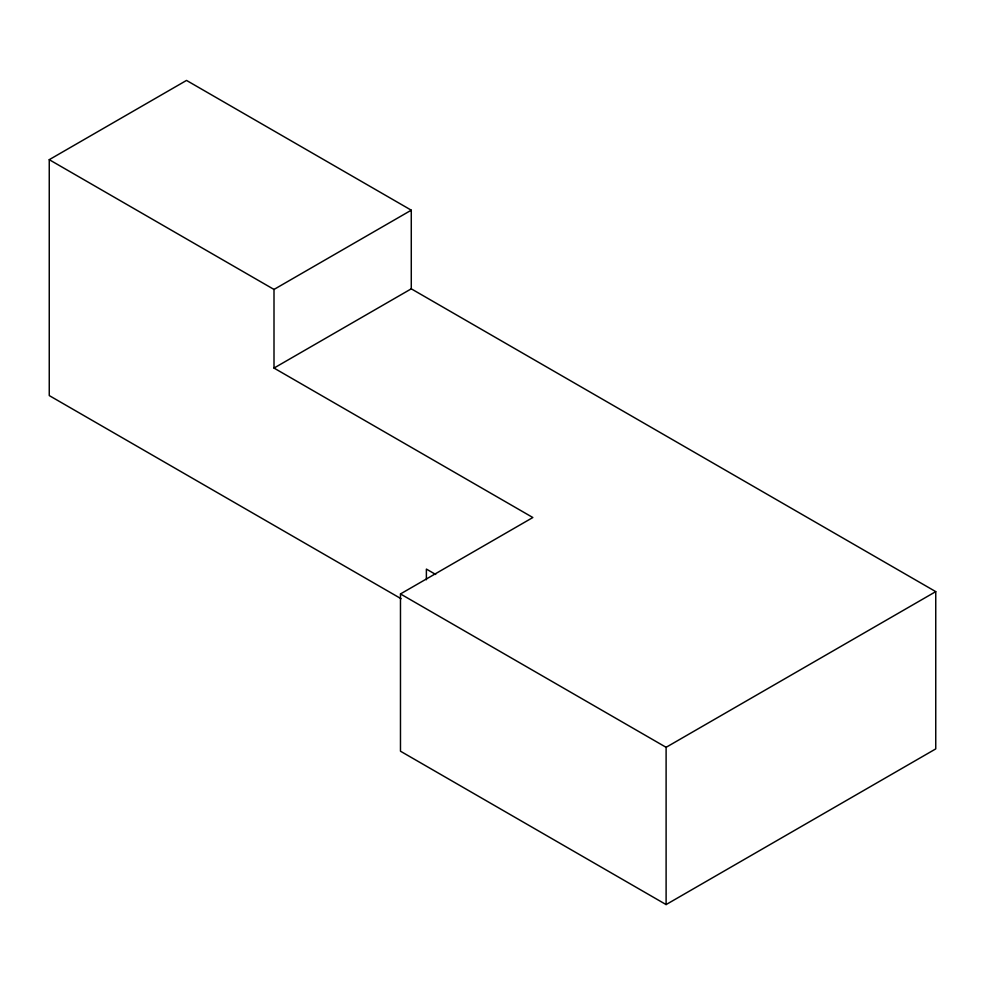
<?xml version="1.0" encoding="UTF-8"?>
<svg xmlns="http://www.w3.org/2000/svg" width="985" height="985" viewBox="0 0 985 985"><rect width="100%" height="100%" fill="white"/><g stroke="black" fill="none" stroke-linecap="round" stroke-linejoin="round"><path stroke-width="1.48" d="M49.25 159.681L186.522 80.425L411.274 210.187L411.274 288.827L935.75 591.628L935.75 748.895L666.106 904.575L400.476 751.21L400.476 593.943L532.848 517.519L274.002 368.07L274.002 289.442L49.25 159.681L49.25 395.576L401.055 598.695M274.002 289.442L411.274 210.187M274.002 368.07L411.274 288.827M400.476 593.943L666.106 747.307L935.75 591.628M435.702 574.464L426.382 569.084L426.382 579.759M666.106 747.307L666.106 904.575"/></g></svg>
